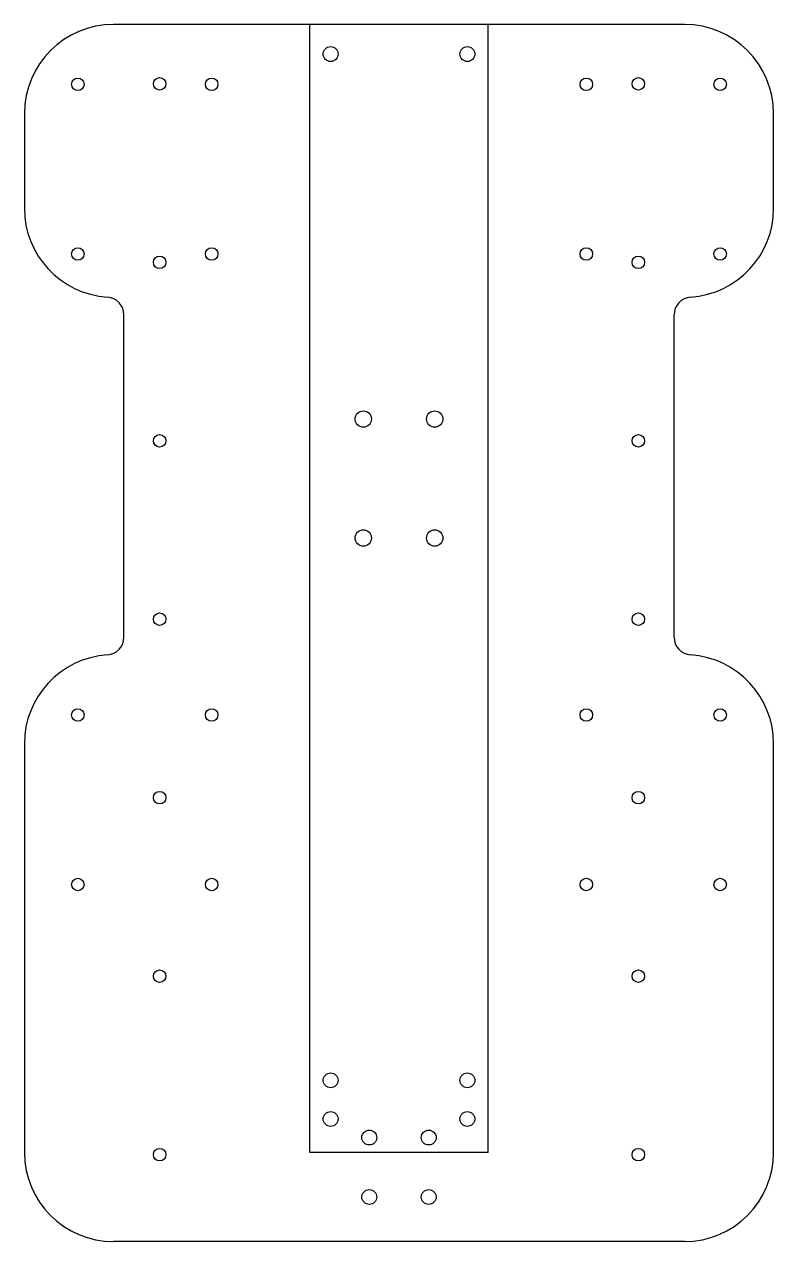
# Model space of a CAD drawing. Header units: millimetres. Extents: x -126 to 126, y -159 to 250.
import ezdxf

# ---------------------------------------------------------------- set-up
doc = ezdxf.new("R2010")
doc.units = ezdxf.units.MM

msp = doc.modelspace()

# ---------------------------------------------------------------- linework, layer by layer
at = {"color": 7, "linetype": 'Continuous', "lineweight": 25}
for p, q in [((96, 250), (-96, 250)), ((-30, -129.25), (-30, 250)), ((30, -129.25), (30, 250)), ((-126, 220), (-126, 188.22)), ((126, 188.22), (126, 220)), ((-92.5, 44), (-92.5, 152.31)), ((92.5, 44), (92.5, 152.31)), ((-126, 8.08), (-126, -129.25)), ((126, -129.25), (126, 8.08)), ((30, -129.25), (-30, -129.25)), ((96, -159.25), (-96, -159.25))]:
    msp.add_line(p, q, dxfattribs=at)
for centre, radius in [((-23, 240), 2.5), ((23, 240), 2.5), ((-108, 229.81), 2.1), ((-80.5, 230), 2.1), ((-63, 229.81), 2.1), ((63, 229.81), 2.1), ((80.5, 230), 2.1), ((108, 229.81), 2.1), ((-108, 172.81), 2.1), ((-80.5, 170), 2.1), ((-63, 172.81), 2.1), ((63, 172.81), 2.1), ((80.5, 170), 2.1), ((108, 172.81), 2.1), ((-12, 117.31), 2.75), ((12, 117.31), 2.75), ((-80.5, 110), 2.1), ((80.5, 110), 2.1), ((-12, 77.31), 2.75), ((12, 77.31), 2.75), ((-80.5, 50), 2.1), ((80.5, 50), 2.1), ((-108, 17.81), 2.1), ((-63, 17.81), 2.1), ((63, 17.81), 2.1), ((108, 17.81), 2.1), ((-80.5, -10), 2.1), ((80.5, -10), 2.1), ((-108, -39.19), 2.1), ((-63, -39.19), 2.1), ((63, -39.19), 2.1), ((108, -39.19), 2.1), ((-80.5, -70), 2.1), ((80.5, -70), 2.1), ((-23, -105), 2.5), ((23, -105), 2.5), ((-23, -118), 2.5), ((23, -118), 2.5), ((-10, -124.25), 2.5), ((10, -124.25), 2.5), ((-80.5, -130), 2.1), ((80.5, -130), 2.1), ((-10, -144.25), 2.5), ((10, -144.25), 2.5)]:
    msp.add_circle(centre, radius, dxfattribs=at)
for centre, radius, start, end in [((-96, 220), 30, 90, 180), ((96, 220), 30, 0, 90), ((-96, 188.22), 30, 180, 266.0179), ((96, 188.22), 30, 273.9821, 0), ((-98.5, 152.31), 6, 0, 86.0179), ((98.5, 152.31), 6, 93.9821, 180), ((-98.5, 44), 6, 273.9821, 0), ((98.5, 44), 6, 180, 266.0179), ((-96, 8.08), 30, 93.9821, 180), ((96, 8.08), 30, 0, 86.0179), ((-96, -129.25), 30, 180, 270), ((96, -129.25), 30, 270, 0)]:
    msp.add_arc(centre, radius, start, end, dxfattribs=at)

doc.saveas('drawing.dxf')
